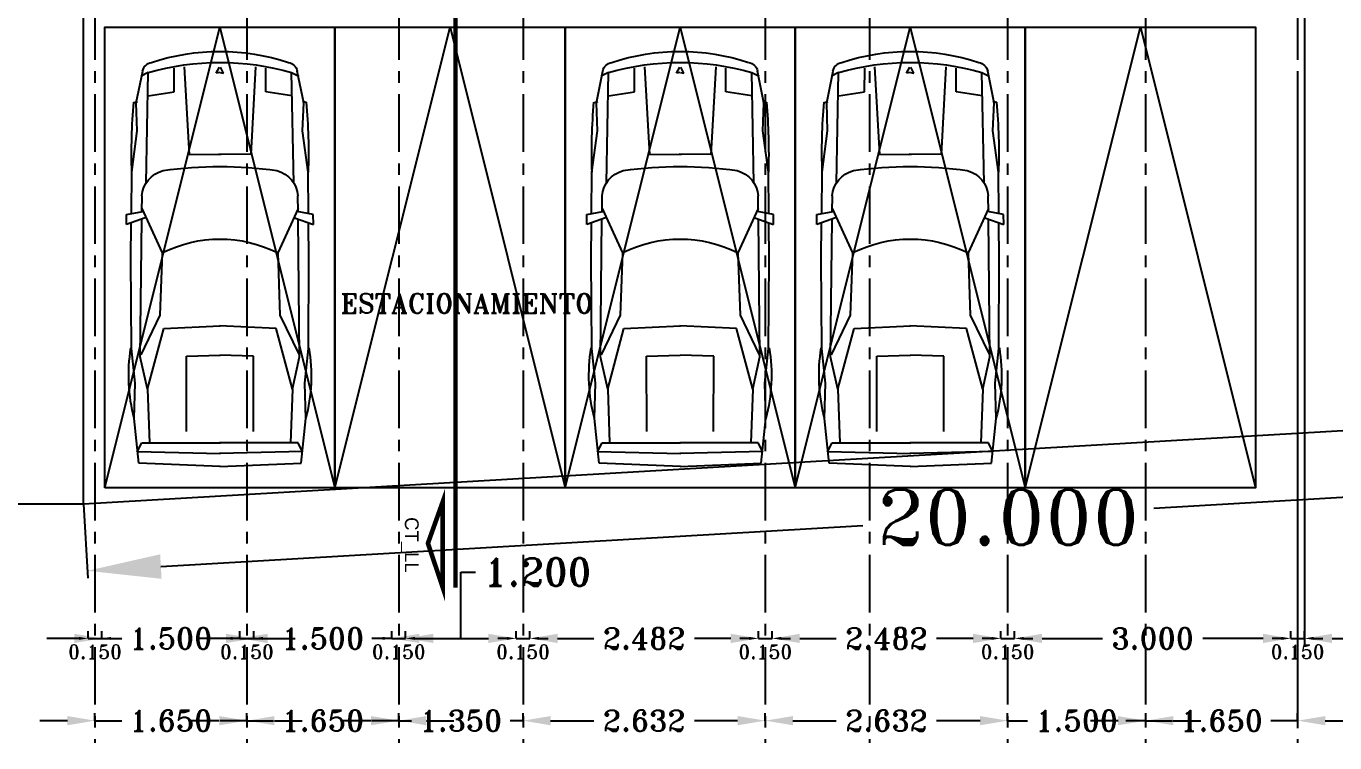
# Model space of a CAD drawing. Extents: x 915 to 2178, y -798 to 165.
# Drawn here: x 1294.25 to 1308.46, y -724.2 to -716.42 of the extents above; entities that cross this region are included whole.
import ezdxf

# ---------------------------------------------------------------- set-up
doc = ezdxf.new("R2010")
doc.units = 0
doc.header["$LTSCALE"] = 0.5
doc.header["$MEASUREMENT"] = 0
doc.linetypes.add('ACAD_ISO10W100', pattern=[18, 12, -3, 0, -3])
doc.linetypes.add('CENTER', pattern=[2, 1.25, -0.25, 0.25, -0.25])
doc.layers.get('0').update_dxf_attribs({"linetype": 'CONTINUOUS'})
doc.layers.get('DEFPOINTS').update_dxf_attribs({"linetype": 'CONTINUOUS'})
for name, color, linetype in [('COTA', 7, 'CONTINUOUS'), ('COTAS', 7, 'CONTINUOUS'), ('EJES', 125, 'CENTER'), ('linea_corte', 1, 'ACAD_ISO10W100'), ('MUEBLES', 125, 'CONTINUOUS'), ('MURO', 150, 'CONTINUOUS'), ('TERRENO', 8, 'CONTINUOUS')]:
    doc.layers.add(name, color=color, linetype=linetype)
doc.styles.add('ROMANT', font='romant')
doc.dimstyles.new('detalle', dxfattribs={"dimtxt": 0.2, "dimasz": 0.15, "dimexe": 0.08, "dimexo": 0, "dimgap": 0.08, "dimtad": 0, "dimtih": 1, "dimtoh": 1, "dimdec": 3, "dimzin": 1, "dimdsep": 46, "dimtxsty": 'ROMANT', "dimcen": 0.15, "dimclrd": 143, "dimclre": 9, "dimadec": 0, "dimazin": 0, "dimtfac": 1, "dimtdec": 3, "dimtmove": 0, "dimatfit": 3, "dimfxl": 1, "dimarcsym": 0})

# ---------------------------------------------------------------- blocks, each defined once
blk = doc.blocks.new('auto 14')
at = {"layer": 'MUEBLES'}
for points in [[(698.51, -715.443), (698.51, -710.443), (701.01, -710.443), (701.01, -715.443), (698.51, -715.443)], [(698.51, -715.443), (699.76, -710.443), (701.01, -715.443)]]:
    blk.add_lwpolyline(points, dxfattribs=at)
blk = doc.blocks.new('Chde05pl')
at = {"color": 0, "linetype": 'ByBlock'}
for p, q in [((1.498, 0.874), (1.469, 0.722)), ((1.592, 0.874), (1.498, 0.874)), ((1.531, 0.697), (1.592, 0.874)), ((0.445, 0.782), (0.144, 0.722)), ((0.441, 0.805), (0.431, 0.771)), ((0.707, 0.773), (0.445, 0.782)), ((1.1, 0.826), (0.707, 0.773)), ((1.49, 0.829), (1.1, 0.826)), ((2.841, 0.745), (1.543, 0.731)), ((1.921, 0.833), (1.577, 0.83)), ((2.762, 0.827), (1.921, 0.833)), ((3.091, 0.793), (2.762, 0.827)), ((3.146, 0.677), (2.841, 0.745)), ((3.425, 0.801), (3.091, 0.793)), ((3.844, 0.757), (3.425, 0.801)), ((3.738, 0.773), (3.653, 0.73)), ((3.734, 0.775), (3.754, -0.013)), ((3.876, -0.01), (3.844, 0.757)), ((0.158, 0.669), (0.192, 0.737)), ((1.203, 0.689), (0.158, 0.669)), ((0.379, 0.67), (0.34, 0.424)), ((1.471, 0.73), (1.323, 0.728)), ((1.441, 0.73), (1.861, 0.538)), ((2.45, 0.559), (2.823, 0.739)), ((3.146, 0.677), (2.575, 0.523)), ((3.146, 0.677), (3.653, 0.659)), ((3.653, 0.73), (3.653, -0.012)), ((1.861, 0.538), (2.45, 0.559)), ((2.575, 0.523), (2.55, -0.011)), ((0.34, 0.424), (0.117, 0.423)), ((0.103, 0.329), (0.931, 0.282)), ((0.931, 0.282), (0.929, -0.019)), ((2.837, 0.309), (2.826, -0.009)), ((3.548, 0.308), (2.837, 0.309)), ((0.165, 0.027), (0.107, -0.004)), ((0.157, -0.006), (0.165, 0.027)), ((0.931, -0.299), (0.929, 0.002)), ((0.165, -0.043), (0.107, -0.013)), ((0.157, -0.01), (0.165, -0.043)), ((2.575, -0.539), (2.55, -0.005)), ((2.837, -0.325), (2.826, -0.007)), ((3.653, -0.746), (3.653, -0.005)), ((3.734, -0.791), (3.754, -0.004)), ((3.876, -0.007), (3.844, -0.774)), ((0.103, -0.345), (0.931, -0.299)), ((3.548, -0.324), (2.837, -0.325)), ((0.34, -0.44), (0.117, -0.44)), ((0.379, -0.686), (0.34, -0.44)), ((1.441, -0.746), (1.861, -0.554)), ((1.861, -0.554), (2.45, -0.575)), ((2.45, -0.575), (2.823, -0.755)), ((3.146, -0.693), (2.575, -0.539)), ((0.445, -0.799), (0.144, -0.739)), ((0.158, -0.685), (0.192, -0.754)), ((1.203, -0.705), (0.158, -0.685)), ((1.498, -0.89), (1.469, -0.739)), ((1.531, -0.713), (1.592, -0.891)), ((3.146, -0.693), (2.841, -0.761)), ((3.146, -0.693), (3.653, -0.675)), ((0.441, -0.821), (0.431, -0.788)), ((0.707, -0.789), (0.445, -0.799)), ((1.1, -0.842), (0.707, -0.789)), ((1.49, -0.846), (1.1, -0.842)), ((1.471, -0.746), (1.323, -0.745)), ((2.841, -0.761), (1.543, -0.747)), ((1.921, -0.849), (1.577, -0.846)), ((2.762, -0.843), (1.921, -0.849)), ((3.091, -0.809), (2.762, -0.843)), ((3.425, -0.818), (3.091, -0.809)), ((3.844, -0.774), (3.425, -0.818)), ((3.738, -0.789), (3.653, -0.746)), ((1.592, -0.891), (1.498, -0.89))]:
    blk.add_line(p, q, dxfattribs=at)
for centre, radius, start, end in [((0.915, -4.738), 5.565, 88.1098, 94.9195), ((3.016, -0.762), 1.616, 75.358, 99.1946), ((1.994, -0.008), 2.036, 161.4744, 198.5256), ((2.518, -0.008), 2.455, 163.9881, 196.0119), ((0.164, 0.623), 0.102, 101.3075, 170.8918), ((1.339, 0.466), 0.263, 93.5097, 166.072), ((4.862, -0.008), 3.817, 171.9077, 188.0923), ((2.941, -0.008), 1.211, 153.3754, 206.6246), ((1.339, -0.482), 0.263, 193.928, 266.4903), ((0.164, -0.639), 0.102, 189.1082, 258.6925), ((0.915, 4.721), 5.565, 265.0805, 271.8902), ((3.016, 0.746), 1.616, 260.8054, 284.642)]:
    blk.add_arc(centre, radius, start, end, dxfattribs=at)
blk = doc.blocks.new('*D54')
at = {"layer": 'COTAS', "color": 9, "lineweight": -2, "transparency": 16777216}
for p, q in [((1294.87, -671.662), (1288.213, -671.662)), ((1294.87, -721.612), (1288.213, -721.612))]:
    blk.add_line(p, q, dxfattribs=at)
at = {"layer": 'COTAS', "color": 143, "lineweight": -2, "transparency": 16777216}
for p, q in [((1288.293, -672.462), (1288.293, -696.257)), ((1288.293, -720.812), (1288.293, -697.017))]:
    blk.add_line(p, q, dxfattribs=at)
at = {"layer": 'COTAS', "color": 143, "transparency": 16777216}
for points in [[(1288.16, -672.462), (1288.426, -672.462), (1288.293, -671.662)], [(1288.16, -720.812), (1288.426, -720.812), (1288.293, -721.612)]]:
    blk.add_solid(points, dxfattribs=at)
at = {"layer": 'DEFPOINTS', "color": 0, "transparency": 16777216}
for p in [(1294.87, -671.662), (1288.293, -721.612), (1294.87, -721.612)]:
    blk.add_point(p, dxfattribs=at)
at = {"layer": 'COTAS', "color": 0, "transparency": 16777216, "insert": (1288.293, -696.637), "char_height": 0.6, "attachment_point": 5, "style": 'ROMANT'}
blk.add_mtext('49.950', dxfattribs=at)
blk = doc.blocks.new('*D57')
at = {"layer": 'COTAS', "color": 9, "lineweight": -2, "transparency": 16777216}
for p, q in [((1314.836, -720.448), (1314.883, -721.251)), ((1294.87, -721.612), (1294.917, -722.415))]:
    blk.add_line(p, q, dxfattribs=at)
at = {"layer": 'COTAS', "color": 143, "lineweight": -2, "transparency": 16777216}
for p, q in [((1314.08, -721.218), (1306.497, -721.66)), ((1295.711, -722.289), (1303.337, -721.844))]:
    blk.add_line(p, q, dxfattribs=at)
at = {"layer": 'COTAS', "color": 143, "transparency": 16777216}
for points in [[(1314.072, -721.085), (1314.087, -721.351), (1314.878, -721.171)], [(1295.703, -722.156), (1295.718, -722.422), (1294.912, -722.335)]]:
    blk.add_solid(points, dxfattribs=at)
at = {"layer": 'DEFPOINTS', "color": 0, "transparency": 16777216}
for p in [(1314.836, -720.448), (1314.878, -721.171), (1294.87, -721.612)]:
    blk.add_point(p, dxfattribs=at)
at = {"layer": 'COTAS', "color": 0, "transparency": 16777216, "insert": (1304.917, -721.752), "char_height": 0.6, "attachment_point": 5, "style": 'ROMANT'}
blk.add_mtext('20.000', dxfattribs=at)
blk = doc.blocks.new('*D99')
at = {"layer": 'COTA', "color": 9, "lineweight": -2, "transparency": 16777216}
for p, q in [((1308.06, -716.993), (1308.06, -724.042)), ((1314.763, -716.993), (1314.763, -724.042))]:
    blk.add_line(p, q, dxfattribs=at)
at = {"layer": 'COTA', "color": 143, "lineweight": -2, "transparency": 16777216}
for p, q in [((1308.36, -723.962), (1310.866, -723.962)), ((1314.463, -723.962), (1311.957, -723.962))]:
    blk.add_line(p, q, dxfattribs=at)
at = {"layer": 'COTA', "color": 143, "transparency": 16777216}
for points in [[(1308.36, -723.912), (1308.36, -724.012), (1308.06, -723.962)], [(1314.463, -723.912), (1314.463, -724.012), (1314.763, -723.962)]]:
    blk.add_solid(points, dxfattribs=at)
at = {"layer": 'DEFPOINTS', "color": 0, "transparency": 16777216}
for p in [(1308.06, -716.993), (1314.763, -716.993), (1314.763, -723.962)]:
    blk.add_point(p, dxfattribs=at)
at = {"layer": 'COTA', "color": 0, "transparency": 16777216, "insert": (1311.411, -723.962), "char_height": 0.23, "attachment_point": 5, "style": 'ROMANT'}
blk.add_mtext('6.703', dxfattribs=at)
blk = doc.blocks.new('*D100')
at = {"layer": 'COTA', "color": 9, "lineweight": -2, "transparency": 16777216}
for p, q in [((1306.41, -723.962), (1306.41, -723.882)), ((1308.06, -723.962), (1308.06, -723.882))]:
    blk.add_line(p, q, dxfattribs=at)
at = {"layer": 'COTA', "color": 143, "lineweight": -2, "transparency": 16777216}
for p, q in [((1306.11, -723.962), (1305.81, -723.962)), ((1306.41, -723.962), (1306.7, -723.962)), ((1308.06, -723.962), (1307.769, -723.962)), ((1308.36, -723.962), (1308.66, -723.962))]:
    blk.add_line(p, q, dxfattribs=at)
at = {"layer": 'COTA', "color": 143, "transparency": 16777216}
for points in [[(1306.11, -723.912), (1306.11, -724.012), (1306.41, -723.962)], [(1308.36, -723.912), (1308.36, -724.012), (1308.06, -723.962)]]:
    blk.add_solid(points, dxfattribs=at)
at = {"layer": 'DEFPOINTS', "color": 0, "transparency": 16777216}
for p in [(1306.41, -723.962), (1306.41, -723.962), (1308.06, -723.962)]:
    blk.add_point(p, dxfattribs=at)
at = {"layer": 'COTA', "color": 0, "transparency": 16777216, "insert": (1307.235, -723.962), "char_height": 0.23, "attachment_point": 5, "style": 'ROMANT'}
blk.add_mtext('1.650', dxfattribs=at)
blk = doc.blocks.new('*D101')
at = {"layer": 'COTA', "color": 9, "lineweight": -2, "transparency": 16777216}
for p, q in [((1304.91, -723.962), (1304.91, -723.882)), ((1306.41, -723.962), (1306.41, -723.882))]:
    blk.add_line(p, q, dxfattribs=at)
at = {"layer": 'COTA', "color": 143, "lineweight": -2, "transparency": 16777216}
for p, q in [((1304.61, -723.962), (1304.31, -723.962)), ((1304.91, -723.962), (1305.125, -723.962)), ((1306.41, -723.962), (1306.194, -723.962)), ((1306.71, -723.962), (1307.01, -723.962))]:
    blk.add_line(p, q, dxfattribs=at)
at = {"layer": 'COTA', "color": 143, "transparency": 16777216}
for points in [[(1304.61, -723.912), (1304.61, -724.012), (1304.91, -723.962)], [(1306.71, -723.912), (1306.71, -724.012), (1306.41, -723.962)]]:
    blk.add_solid(points, dxfattribs=at)
at = {"layer": 'DEFPOINTS', "color": 0, "transparency": 16777216}
for p in [(1304.91, -723.962), (1304.91, -723.962), (1306.41, -723.962)]:
    blk.add_point(p, dxfattribs=at)
at = {"layer": 'COTA', "color": 0, "transparency": 16777216, "insert": (1305.66, -723.962), "char_height": 0.23, "attachment_point": 5, "style": 'ROMANT'}
blk.add_mtext('1.500', dxfattribs=at)
blk = doc.blocks.new('*D102')
at = {"layer": 'COTA', "color": 9, "lineweight": -2, "transparency": 16777216}
for p, q in [((1294.995, -723.962), (1294.995, -723.882)), ((1296.645, -723.962), (1296.645, -723.882))]:
    blk.add_line(p, q, dxfattribs=at)
at = {"layer": 'COTA', "color": 143, "lineweight": -2, "transparency": 16777216}
for p, q in [((1294.695, -723.962), (1294.395, -723.962)), ((1294.995, -723.962), (1295.285, -723.962)), ((1296.645, -723.962), (1296.354, -723.962)), ((1296.945, -723.962), (1297.245, -723.962))]:
    blk.add_line(p, q, dxfattribs=at)
at = {"layer": 'COTA', "color": 143, "transparency": 16777216}
for points in [[(1294.695, -723.912), (1294.695, -724.012), (1294.995, -723.962)], [(1296.945, -723.912), (1296.945, -724.012), (1296.645, -723.962)]]:
    blk.add_solid(points, dxfattribs=at)
at = {"layer": 'DEFPOINTS', "color": 0, "transparency": 16777216}
for p in [(1294.995, -723.962), (1294.995, -723.962), (1296.645, -723.962)]:
    blk.add_point(p, dxfattribs=at)
at = {"layer": 'COTA', "color": 0, "transparency": 16777216, "insert": (1295.82, -723.962), "char_height": 0.23, "attachment_point": 5, "style": 'ROMANT'}
blk.add_mtext('1.650', dxfattribs=at)
blk = doc.blocks.new('*D103')
at = {"layer": 'COTA', "color": 9, "lineweight": -2, "transparency": 16777216}
for p, q in [((1296.645, -723.962), (1296.645, -723.882)), ((1298.295, -723.962), (1298.295, -723.882))]:
    blk.add_line(p, q, dxfattribs=at)
at = {"layer": 'COTA', "color": 143, "lineweight": -2, "transparency": 16777216}
for p, q in [((1296.345, -723.962), (1296.045, -723.962)), ((1296.645, -723.962), (1296.935, -723.962)), ((1298.295, -723.962), (1298.004, -723.962)), ((1298.595, -723.962), (1298.895, -723.962))]:
    blk.add_line(p, q, dxfattribs=at)
at = {"layer": 'COTA', "color": 143, "transparency": 16777216}
for points in [[(1296.345, -723.912), (1296.345, -724.012), (1296.645, -723.962)], [(1298.595, -723.912), (1298.595, -724.012), (1298.295, -723.962)]]:
    blk.add_solid(points, dxfattribs=at)
at = {"layer": 'DEFPOINTS', "color": 0, "transparency": 16777216}
for p in [(1296.645, -723.962), (1298.295, -723.962), (1298.295, -723.962)]:
    blk.add_point(p, dxfattribs=at)
at = {"layer": 'COTA', "color": 0, "transparency": 16777216, "insert": (1297.47, -723.962), "char_height": 0.23, "attachment_point": 5, "style": 'ROMANT'}
blk.add_mtext('1.650', dxfattribs=at)
blk = doc.blocks.new('*D104')
at = {"layer": 'COTA', "color": 9, "lineweight": -2, "transparency": 16777216}
for p, q in [((1298.295, -723.962), (1298.295, -723.882)), ((1299.645, -723.962), (1299.645, -723.882))]:
    blk.add_line(p, q, dxfattribs=at)
at = {"layer": 'COTA', "color": 143, "lineweight": -2, "transparency": 16777216}
for p, q in [((1297.995, -723.962), (1297.695, -723.962)), ((1298.295, -723.962), (1298.435, -723.962)), ((1299.645, -723.962), (1299.504, -723.962)), ((1299.945, -723.962), (1300.245, -723.962))]:
    blk.add_line(p, q, dxfattribs=at)
at = {"layer": 'COTA', "color": 143, "transparency": 16777216}
for points in [[(1297.995, -723.912), (1297.995, -724.012), (1298.295, -723.962)], [(1299.945, -723.912), (1299.945, -724.012), (1299.645, -723.962)]]:
    blk.add_solid(points, dxfattribs=at)
at = {"layer": 'DEFPOINTS', "color": 0, "transparency": 16777216}
for p in [(1298.295, -723.962), (1299.645, -723.962), (1299.645, -723.962)]:
    blk.add_point(p, dxfattribs=at)
at = {"layer": 'COTA', "color": 0, "transparency": 16777216, "insert": (1298.97, -723.962), "char_height": 0.23, "attachment_point": 5, "style": 'ROMANT'}
blk.add_mtext('1.350', dxfattribs=at)
blk = doc.blocks.new('*D105')
at = {"layer": 'COTA', "color": 9, "lineweight": -2, "transparency": 16777216}
for p, q in [((1299.645, -723.962), (1299.645, -723.882)), ((1302.277, -723.962), (1302.277, -723.882))]:
    blk.add_line(p, q, dxfattribs=at)
at = {"layer": 'COTA', "color": 143, "lineweight": -2, "transparency": 16777216}
for p, q in [((1299.945, -723.962), (1300.416, -723.962)), ((1301.977, -723.962), (1301.507, -723.962))]:
    blk.add_line(p, q, dxfattribs=at)
at = {"layer": 'COTA', "color": 143, "transparency": 16777216}
for points in [[(1299.945, -723.912), (1299.945, -724.012), (1299.645, -723.962)], [(1301.977, -723.912), (1301.977, -724.012), (1302.277, -723.962)]]:
    blk.add_solid(points, dxfattribs=at)
at = {"layer": 'DEFPOINTS', "color": 0, "transparency": 16777216}
for p in [(1299.645, -723.962), (1302.277, -723.962), (1302.277, -723.962)]:
    blk.add_point(p, dxfattribs=at)
at = {"layer": 'COTA', "color": 0, "transparency": 16777216, "insert": (1300.961, -723.962), "char_height": 0.23, "attachment_point": 5, "style": 'ROMANT'}
blk.add_mtext('2.632', dxfattribs=at)
blk = doc.blocks.new('*D106')
at = {"layer": 'COTA', "color": 9, "lineweight": -2, "transparency": 16777216}
for p, q in [((1302.277, -723.962), (1302.277, -723.882)), ((1304.91, -723.962), (1304.91, -723.882))]:
    blk.add_line(p, q, dxfattribs=at)
at = {"layer": 'COTA', "color": 143, "lineweight": -2, "transparency": 16777216}
for p, q in [((1302.577, -723.962), (1303.048, -723.962)), ((1304.61, -723.962), (1304.139, -723.962))]:
    blk.add_line(p, q, dxfattribs=at)
at = {"layer": 'COTA', "color": 143, "transparency": 16777216}
for points in [[(1302.577, -723.912), (1302.577, -724.012), (1302.277, -723.962)], [(1304.61, -723.912), (1304.61, -724.012), (1304.91, -723.962)]]:
    blk.add_solid(points, dxfattribs=at)
at = {"layer": 'DEFPOINTS', "color": 0, "transparency": 16777216}
for p in [(1302.277, -723.962), (1304.91, -723.962), (1304.91, -723.962)]:
    blk.add_point(p, dxfattribs=at)
at = {"layer": 'COTA', "color": 0, "transparency": 16777216, "insert": (1303.593, -723.962), "char_height": 0.23, "attachment_point": 5, "style": 'ROMANT'}
blk.add_mtext('2.632', dxfattribs=at)
blk = doc.blocks.new('*D146')
at = {"layer": 'COTA', "color": 9, "lineweight": -2, "transparency": 16777216}
for p, q in [((1293.013, -716.412), (1292.933, -716.412)), ((1294.87, -721.612), (1292.933, -721.612))]:
    blk.add_line(p, q, dxfattribs=at)
at = {"layer": 'COTA', "color": 143, "lineweight": -2, "transparency": 16777216}
for p, q in [((1293.013, -716.712), (1293.013, -718.782)), ((1293.013, -721.312), (1293.013, -719.242))]:
    blk.add_line(p, q, dxfattribs=at)
at = {"layer": 'COTA', "color": 143, "transparency": 16777216}
for points in [[(1292.963, -716.712), (1293.063, -716.712), (1293.013, -716.412)], [(1292.963, -721.312), (1293.063, -721.312), (1293.013, -721.612)]]:
    blk.add_solid(points, dxfattribs=at)
at = {"layer": 'DEFPOINTS', "color": 0, "transparency": 16777216}
for p in [(1293.013, -716.412), (1293.013, -721.612), (1294.87, -721.612)]:
    blk.add_point(p, dxfattribs=at)
at = {"layer": 'COTA', "color": 0, "transparency": 16777216, "insert": (1293.013, -719.012), "char_height": 0.3, "attachment_point": 5, "style": 'ROMANT'}
blk.add_mtext('5.200', dxfattribs=at)
blk = doc.blocks.new('*D147')
at = {"layer": 'COTA', "color": 143, "lineweight": -2, "transparency": 16777216}
for p, q in [((1294.77, -723.069), (1294.47, -723.069)), ((1295.07, -723.069), (1295.285, -723.069)), ((1296.57, -723.069), (1296.354, -723.069)), ((1296.87, -723.069), (1297.17, -723.069))]:
    blk.add_line(p, q, dxfattribs=at)
at = {"layer": 'COTA', "color": 9, "lineweight": -2, "transparency": 16777216}
for p, q in [((1295.07, -723.069), (1295.07, -722.989)), ((1296.57, -723.069), (1296.57, -722.989))]:
    blk.add_line(p, q, dxfattribs=at)
at = {"layer": 'COTA', "color": 143, "transparency": 16777216}
for points in [[(1294.77, -723.019), (1294.77, -723.119), (1295.07, -723.069)], [(1296.87, -723.019), (1296.87, -723.119), (1296.57, -723.069)]]:
    blk.add_solid(points, dxfattribs=at)
at = {"layer": 'DEFPOINTS', "color": 0, "transparency": 16777216}
for p in [(1295.07, -723.069), (1296.57, -723.069), (1296.57, -723.069)]:
    blk.add_point(p, dxfattribs=at)
at = {"layer": 'COTA', "color": 0, "transparency": 16777216, "insert": (1295.82, -723.069), "char_height": 0.23, "attachment_point": 5, "style": 'ROMANT'}
blk.add_mtext('1.500', dxfattribs=at)
blk = doc.blocks.new('*D148')
at = {"layer": 'COTA', "color": 143, "lineweight": -2, "transparency": 16777216}
for p, q in [((1296.42, -723.069), (1296.12, -723.069)), ((1296.72, -723.069), (1296.935, -723.069)), ((1298.22, -723.069), (1298.004, -723.069)), ((1298.52, -723.069), (1298.82, -723.069))]:
    blk.add_line(p, q, dxfattribs=at)
at = {"layer": 'COTA', "color": 9, "lineweight": -2, "transparency": 16777216}
for p, q in [((1296.72, -723.069), (1296.72, -722.989)), ((1298.22, -723.069), (1298.22, -722.989))]:
    blk.add_line(p, q, dxfattribs=at)
at = {"layer": 'COTA', "color": 143, "transparency": 16777216}
for points in [[(1296.42, -723.019), (1296.42, -723.119), (1296.72, -723.069)], [(1298.52, -723.019), (1298.52, -723.119), (1298.22, -723.069)]]:
    blk.add_solid(points, dxfattribs=at)
at = {"layer": 'DEFPOINTS', "color": 0, "transparency": 16777216}
for p in [(1296.72, -723.069), (1298.22, -723.069), (1298.22, -723.069)]:
    blk.add_point(p, dxfattribs=at)
at = {"layer": 'COTA', "color": 0, "transparency": 16777216, "insert": (1297.47, -723.069), "char_height": 0.23, "attachment_point": 5, "style": 'ROMANT'}
blk.add_mtext('1.500', dxfattribs=at)
blk = doc.blocks.new('*D149')
at = {"layer": 'COTA', "color": 143, "lineweight": -2, "transparency": 16777216}
for p, q in [((1298.97, -723.069), (1298.97, -722.349)), ((1298.97, -722.349), (1299.13, -722.349)), ((1298.67, -723.069), (1299.27, -723.069))]:
    blk.add_line(p, q, dxfattribs=at)
at = {"layer": 'COTA', "color": 9, "lineweight": -2, "transparency": 16777216}
for p, q in [((1298.37, -723.069), (1298.37, -722.989)), ((1299.57, -723.069), (1299.57, -722.989))]:
    blk.add_line(p, q, dxfattribs=at)
at = {"layer": 'COTA', "color": 143, "transparency": 16777216}
for points in [[(1298.67, -723.019), (1298.67, -723.119), (1298.37, -723.069)], [(1299.27, -723.019), (1299.27, -723.119), (1299.57, -723.069)]]:
    blk.add_solid(points, dxfattribs=at)
at = {"layer": 'DEFPOINTS', "color": 0, "transparency": 16777216}
for p in [(1298.37, -723.069), (1299.57, -723.069), (1299.57, -723.069)]:
    blk.add_point(p, dxfattribs=at)
at = {"layer": 'COTA', "color": 0, "transparency": 16777216, "insert": (1299.803, -722.349), "char_height": 0.3, "attachment_point": 5, "style": 'ROMANT'}
blk.add_mtext('1.200', dxfattribs=at)
blk = doc.blocks.new('*D150')
at = {"layer": 'COTA', "color": 9, "lineweight": -2, "transparency": 16777216}
for p, q in [((1299.72, -723.069), (1299.72, -722.989)), ((1302.202, -723.069), (1302.202, -722.989))]:
    blk.add_line(p, q, dxfattribs=at)
at = {"layer": 'COTA', "color": 143, "lineweight": -2, "transparency": 16777216}
for p, q in [((1300.02, -723.069), (1300.416, -723.069)), ((1301.902, -723.069), (1301.507, -723.069))]:
    blk.add_line(p, q, dxfattribs=at)
at = {"layer": 'COTA', "color": 143, "transparency": 16777216}
for points in [[(1300.02, -723.019), (1300.02, -723.119), (1299.72, -723.069)], [(1301.902, -723.019), (1301.902, -723.119), (1302.202, -723.069)]]:
    blk.add_solid(points, dxfattribs=at)
at = {"layer": 'DEFPOINTS', "color": 0, "transparency": 16777216}
for p in [(1299.72, -723.069), (1302.202, -723.069), (1302.202, -723.069)]:
    blk.add_point(p, dxfattribs=at)
at = {"layer": 'COTA', "color": 0, "transparency": 16777216, "insert": (1300.961, -723.069), "char_height": 0.23, "attachment_point": 5, "style": 'ROMANT'}
blk.add_mtext('2.482', dxfattribs=at)
blk = doc.blocks.new('*D151')
at = {"layer": 'COTA', "color": 9, "lineweight": -2, "transparency": 16777216}
for p, q in [((1302.352, -723.069), (1302.352, -722.989)), ((1304.835, -723.069), (1304.835, -722.989))]:
    blk.add_line(p, q, dxfattribs=at)
at = {"layer": 'COTA', "color": 143, "lineweight": -2, "transparency": 16777216}
for p, q in [((1302.652, -723.069), (1303.048, -723.069)), ((1304.535, -723.069), (1304.139, -723.069))]:
    blk.add_line(p, q, dxfattribs=at)
at = {"layer": 'COTA', "color": 143, "transparency": 16777216}
for points in [[(1302.652, -723.019), (1302.652, -723.119), (1302.352, -723.069)], [(1304.535, -723.019), (1304.535, -723.119), (1304.835, -723.069)]]:
    blk.add_solid(points, dxfattribs=at)
at = {"layer": 'DEFPOINTS', "color": 0, "transparency": 16777216}
for p in [(1302.352, -723.069), (1304.835, -723.069), (1304.835, -723.069)]:
    blk.add_point(p, dxfattribs=at)
at = {"layer": 'COTA', "color": 0, "transparency": 16777216, "insert": (1303.593, -723.069), "char_height": 0.23, "attachment_point": 5, "style": 'ROMANT'}
blk.add_mtext('2.482', dxfattribs=at)
blk = doc.blocks.new('*D152')
at = {"layer": 'COTA', "color": 9, "lineweight": -2, "transparency": 16777216}
for p, q in [((1304.985, -723.069), (1304.985, -722.989)), ((1307.985, -723.069), (1307.985, -722.989))]:
    blk.add_line(p, q, dxfattribs=at)
at = {"layer": 'COTA', "color": 143, "lineweight": -2, "transparency": 16777216}
for p, q in [((1305.285, -723.069), (1305.939, -723.069)), ((1307.685, -723.069), (1307.03, -723.069))]:
    blk.add_line(p, q, dxfattribs=at)
at = {"layer": 'COTA', "color": 143, "transparency": 16777216}
for points in [[(1305.285, -723.019), (1305.285, -723.119), (1304.985, -723.069)], [(1307.685, -723.019), (1307.685, -723.119), (1307.985, -723.069)]]:
    blk.add_solid(points, dxfattribs=at)
at = {"layer": 'DEFPOINTS', "color": 0, "transparency": 16777216}
for p in [(1304.985, -723.069), (1307.985, -723.069), (1307.985, -723.069)]:
    blk.add_point(p, dxfattribs=at)
at = {"layer": 'COTA', "color": 0, "transparency": 16777216, "insert": (1306.485, -723.069), "char_height": 0.23, "attachment_point": 5, "style": 'ROMANT'}
blk.add_mtext('3.000', dxfattribs=at)
blk = doc.blocks.new('*D153')
at = {"layer": 'COTA', "color": 143, "lineweight": -2, "transparency": 16777216}
for p, q in [((1294.82, -723.069), (1294.72, -723.069)), ((1294.92, -723.069), (1295.07, -723.069)), ((1295.17, -723.069), (1295.27, -723.069))]:
    blk.add_line(p, q, dxfattribs=at)
at = {"layer": 'COTA', "color": 9, "lineweight": -2, "transparency": 16777216}
for p, q in [((1294.92, -723.069), (1294.92, -722.989)), ((1295.07, -723.069), (1295.07, -722.989))]:
    blk.add_line(p, q, dxfattribs=at)
at = {"layer": 'COTA', "color": 143, "transparency": 16777216}
for points in [[(1294.82, -723.052), (1294.82, -723.085), (1294.92, -723.069)], [(1295.17, -723.052), (1295.17, -723.085), (1295.07, -723.069)]]:
    blk.add_solid(points, dxfattribs=at)
at = {"layer": 'DEFPOINTS', "color": 0, "transparency": 16777216}
for p in [(1294.92, -723.069), (1295.07, -723.069), (1295.07, -723.069)]:
    blk.add_point(p, dxfattribs=at)
at = {"layer": 'COTA', "color": 0, "transparency": 16777216, "insert": (1294.995, -723.214), "char_height": 0.15, "attachment_point": 5, "style": 'ROMANT'}
blk.add_mtext('0.150', dxfattribs=at)
blk = doc.blocks.new('*D154')
at = {"layer": 'COTA', "color": 143, "lineweight": -2, "transparency": 16777216}
for p, q in [((1296.47, -723.069), (1296.37, -723.069)), ((1296.57, -723.069), (1296.72, -723.069)), ((1296.82, -723.069), (1296.92, -723.069))]:
    blk.add_line(p, q, dxfattribs=at)
at = {"layer": 'COTA', "color": 9, "lineweight": -2, "transparency": 16777216}
for p, q in [((1296.57, -723.069), (1296.57, -722.989)), ((1296.72, -723.069), (1296.72, -722.989))]:
    blk.add_line(p, q, dxfattribs=at)
at = {"layer": 'COTA', "color": 143, "transparency": 16777216}
for points in [[(1296.47, -723.052), (1296.47, -723.085), (1296.57, -723.069)], [(1296.82, -723.052), (1296.82, -723.085), (1296.72, -723.069)]]:
    blk.add_solid(points, dxfattribs=at)
at = {"layer": 'DEFPOINTS', "color": 0, "transparency": 16777216}
for p in [(1296.57, -723.069), (1296.72, -723.069), (1296.72, -723.069)]:
    blk.add_point(p, dxfattribs=at)
at = {"layer": 'COTA', "color": 0, "transparency": 16777216, "insert": (1296.645, -723.214), "char_height": 0.15, "attachment_point": 5, "style": 'ROMANT'}
blk.add_mtext('0.150', dxfattribs=at)
blk = doc.blocks.new('*D155')
at = {"layer": 'COTA', "color": 143, "lineweight": -2, "transparency": 16777216}
for p, q in [((1298.12, -723.069), (1298.02, -723.069)), ((1298.22, -723.069), (1298.37, -723.069)), ((1298.47, -723.069), (1298.57, -723.069))]:
    blk.add_line(p, q, dxfattribs=at)
at = {"layer": 'COTA', "color": 9, "lineweight": -2, "transparency": 16777216}
for p, q in [((1298.22, -723.069), (1298.22, -722.989)), ((1298.37, -723.069), (1298.37, -722.989))]:
    blk.add_line(p, q, dxfattribs=at)
at = {"layer": 'COTA', "color": 143, "transparency": 16777216}
for points in [[(1298.12, -723.052), (1298.12, -723.085), (1298.22, -723.069)], [(1298.47, -723.052), (1298.47, -723.085), (1298.37, -723.069)]]:
    blk.add_solid(points, dxfattribs=at)
at = {"layer": 'DEFPOINTS', "color": 0, "transparency": 16777216}
for p in [(1298.22, -723.069), (1298.37, -723.069), (1298.37, -723.069)]:
    blk.add_point(p, dxfattribs=at)
at = {"layer": 'COTA', "color": 0, "transparency": 16777216, "insert": (1298.295, -723.214), "char_height": 0.15, "attachment_point": 5, "style": 'ROMANT'}
blk.add_mtext('0.150', dxfattribs=at)
blk = doc.blocks.new('*D156')
at = {"layer": 'COTA', "color": 143, "lineweight": -2, "transparency": 16777216}
for p, q in [((1299.47, -723.069), (1299.37, -723.069)), ((1299.57, -723.069), (1299.72, -723.069)), ((1299.82, -723.069), (1299.92, -723.069))]:
    blk.add_line(p, q, dxfattribs=at)
at = {"layer": 'COTA', "color": 9, "lineweight": -2, "transparency": 16777216}
for p, q in [((1299.57, -723.069), (1299.57, -722.989)), ((1299.72, -723.069), (1299.72, -722.989))]:
    blk.add_line(p, q, dxfattribs=at)
at = {"layer": 'COTA', "color": 143, "transparency": 16777216}
for points in [[(1299.47, -723.052), (1299.47, -723.085), (1299.57, -723.069)], [(1299.82, -723.052), (1299.82, -723.085), (1299.72, -723.069)]]:
    blk.add_solid(points, dxfattribs=at)
at = {"layer": 'DEFPOINTS', "color": 0, "transparency": 16777216}
for p in [(1299.57, -723.069), (1299.72, -723.069), (1299.72, -723.069)]:
    blk.add_point(p, dxfattribs=at)
at = {"layer": 'COTA', "color": 0, "transparency": 16777216, "insert": (1299.645, -723.214), "char_height": 0.15, "attachment_point": 5, "style": 'ROMANT'}
blk.add_mtext('0.150', dxfattribs=at)
blk = doc.blocks.new('*D157')
at = {"layer": 'COTA', "color": 143, "lineweight": -2, "transparency": 16777216}
for p, q in [((1302.102, -723.069), (1302.002, -723.069)), ((1302.202, -723.069), (1302.352, -723.069)), ((1302.452, -723.069), (1302.552, -723.069))]:
    blk.add_line(p, q, dxfattribs=at)
at = {"layer": 'COTA', "color": 9, "lineweight": -2, "transparency": 16777216}
for p, q in [((1302.202, -723.069), (1302.202, -722.989)), ((1302.352, -723.069), (1302.352, -722.989))]:
    blk.add_line(p, q, dxfattribs=at)
at = {"layer": 'COTA', "color": 143, "transparency": 16777216}
for points in [[(1302.102, -723.052), (1302.102, -723.085), (1302.202, -723.069)], [(1302.452, -723.052), (1302.452, -723.085), (1302.352, -723.069)]]:
    blk.add_solid(points, dxfattribs=at)
at = {"layer": 'DEFPOINTS', "color": 0, "transparency": 16777216}
for p in [(1302.202, -723.069), (1302.352, -723.069), (1302.352, -723.069)]:
    blk.add_point(p, dxfattribs=at)
at = {"layer": 'COTA', "color": 0, "transparency": 16777216, "insert": (1302.277, -723.214), "char_height": 0.15, "attachment_point": 5, "style": 'ROMANT'}
blk.add_mtext('0.150', dxfattribs=at)
blk = doc.blocks.new('*D158')
at = {"layer": 'COTA', "color": 143, "lineweight": -2, "transparency": 16777216}
for p, q in [((1304.735, -723.069), (1304.635, -723.069)), ((1304.835, -723.069), (1304.985, -723.069)), ((1305.085, -723.069), (1305.185, -723.069))]:
    blk.add_line(p, q, dxfattribs=at)
at = {"layer": 'COTA', "color": 9, "lineweight": -2, "transparency": 16777216}
for p, q in [((1304.835, -723.069), (1304.835, -722.989)), ((1304.985, -723.069), (1304.985, -722.989))]:
    blk.add_line(p, q, dxfattribs=at)
at = {"layer": 'COTA', "color": 143, "transparency": 16777216}
for points in [[(1304.735, -723.052), (1304.735, -723.085), (1304.835, -723.069)], [(1305.085, -723.052), (1305.085, -723.085), (1304.985, -723.069)]]:
    blk.add_solid(points, dxfattribs=at)
at = {"layer": 'DEFPOINTS', "color": 0, "transparency": 16777216}
for p in [(1304.835, -723.069), (1304.985, -723.069), (1304.985, -723.069)]:
    blk.add_point(p, dxfattribs=at)
at = {"layer": 'COTA', "color": 0, "transparency": 16777216, "insert": (1304.91, -723.214), "char_height": 0.15, "attachment_point": 5, "style": 'ROMANT'}
blk.add_mtext('0.150', dxfattribs=at)
blk = doc.blocks.new('*D159')
at = {"layer": 'COTA', "color": 143, "lineweight": -2, "transparency": 16777216}
for p, q in [((1307.885, -723.069), (1307.785, -723.069)), ((1307.985, -723.069), (1308.135, -723.069)), ((1308.235, -723.069), (1308.335, -723.069))]:
    blk.add_line(p, q, dxfattribs=at)
at = {"layer": 'COTA', "color": 9, "lineweight": -2, "transparency": 16777216}
for p, q in [((1307.985, -723.069), (1307.985, -722.989)), ((1308.135, -723.069), (1308.135, -722.989))]:
    blk.add_line(p, q, dxfattribs=at)
at = {"layer": 'COTA', "color": 143, "transparency": 16777216}
for points in [[(1307.885, -723.052), (1307.885, -723.085), (1307.985, -723.069)], [(1308.235, -723.052), (1308.235, -723.085), (1308.135, -723.069)]]:
    blk.add_solid(points, dxfattribs=at)
at = {"layer": 'DEFPOINTS', "color": 0, "transparency": 16777216}
for p in [(1307.985, -723.069), (1308.135, -723.069), (1308.135, -723.069)]:
    blk.add_point(p, dxfattribs=at)
at = {"layer": 'COTA', "color": 0, "transparency": 16777216, "insert": (1308.06, -723.214), "char_height": 0.15, "attachment_point": 5, "style": 'ROMANT'}
blk.add_mtext('0.150', dxfattribs=at)
blk = doc.blocks.new('*D160')
at = {"layer": 'COTA', "color": 9, "lineweight": -2, "transparency": 16777216}
for p, q in [((1308.135, -716.337), (1308.135, -723.149)), ((1314.762, -716.337), (1314.762, -723.149))]:
    blk.add_line(p, q, dxfattribs=at)
at = {"layer": 'COTA', "color": 143, "lineweight": -2, "transparency": 16777216}
for p, q in [((1308.435, -723.069), (1310.903, -723.069)), ((1314.462, -723.069), (1311.994, -723.069))]:
    blk.add_line(p, q, dxfattribs=at)
at = {"layer": 'COTA', "color": 143, "transparency": 16777216}
for points in [[(1308.435, -723.019), (1308.435, -723.119), (1308.135, -723.069)], [(1314.462, -723.019), (1314.462, -723.119), (1314.762, -723.069)]]:
    blk.add_solid(points, dxfattribs=at)
at = {"layer": 'DEFPOINTS', "color": 0, "transparency": 16777216}
for p in [(1308.135, -716.337), (1314.762, -716.337), (1314.762, -723.069)]:
    blk.add_point(p, dxfattribs=at)
at = {"layer": 'COTA', "color": 0, "transparency": 16777216, "insert": (1311.448, -723.069), "char_height": 0.23, "attachment_point": 5, "style": 'ROMANT'}
blk.add_mtext('6.628', dxfattribs=at)

msp = doc.modelspace()

# ---------------------------------------------------------------- linework, layer by layer
at = {"layer": 'EJES'}
for p, q in [((1294.9949, -669.1624), (1294.9949, -724.2023)), ((1296.6449, -669.1624), (1296.6449, -724.2023)), ((1298.2949, -669.1624), (1298.2949, -724.2023)), ((1299.6449, -669.1624), (1299.6449, -724.2023)), ((1302.2772, -669.1624), (1302.2772, -724.2023)), ((1303.4095, -669.1624), (1303.4095, -724.2023)), ((1304.9095, -669.1624), (1304.9095, -724.2023)), ((1306.4095, -669.1624), (1306.4095, -724.2023)), ((1308.0595, -669.1624), (1308.0595, -724.2023))]:
    msp.add_line(p, q, dxfattribs=at)
at = {"layer": 'linea_corte', "ltscale": 0.05, "const_width": 0.05}
msp.add_lwpolyline([(1298.9118, -670.8789), (1298.9118, -722.517)], dxfattribs=at)
at = {"layer": 'linea_corte', "const_width": 0.05}
msp.add_lwpolyline([(1298.7733, -721.5854), (1298.7733, -722.517), (1298.612, -722.0367), (1298.7733, -721.5854)], dxfattribs=at)
at = {"layer": 'TERRENO'}
msp.add_lwpolyline([(1294.8699, -721.6124), (1294.8699, -671.6624), (1315.4108, -674.2236), (1314.8361, -720.45), (1294.8699, -721.6124)], dxfattribs=at)

# ---------------------------------------------------------------- block references
at = {"layer": 'MUEBLES', "xscale": -1.150000000000091, "yscale": 1.150000000000091, "zscale": 1.15, "rotation": 90}
for p in [(1296.3433, -716.7443), (1301.3433, -716.7443), (1303.8433, -716.7443)]:
    msp.add_blockref('Chde05pl', p, dxfattribs=at)
at = {"layer": 'MURO'}
for p in [(596.5923, -5.9903), (599.0923, -5.9903), (601.5923, -5.9903), (604.0923, -5.9903), (606.5923, -5.9903)]:
    msp.add_blockref('auto 14', p, dxfattribs=at)

# ---------------------------------------------------------------- texts
at = {"style": 'ROMANT'}
msp.add_text('ESTACIONAMIENTO', height=0.21, dxfattribs=at).set_placement((1297.6635, -719.537))
at = {"layer": 'linea_corte', "linetype": 'ByBlock'}
msp.add_text('CT_LL', height=0.15, rotation=270, dxfattribs=at).set_placement((1298.3613, -721.7527))

# ---------------------------------------------------------------- dimensions: what is measured, and where the dimension line sits
at = {"layer": 'COTA'}
dim = msp.add_linear_dim(base=(1293.0131, -721.6124), p1=(1293.0131, -716.4124), p2=(1294.8699, -721.6124), angle=90, dimstyle='detalle', override={"dimtxt": 0.3, "dimasz": 0.3, "dimtmove": 1}, dxfattribs=at)
dim.commit()
dim.dimension.update_dxf_attribs({"geometry": '*D146', "text_midpoint": (1293.0131, -719.0124)})
for base, p1, p2, override, picture, middle in [((1314.7622, -723.0688), (1308.1345, -716.3374), (1314.7622, -716.3374), {"dimtxt": 0.23, "dimasz": 0.3, "dimtmove": 1}, '*D160', (1311.4484, -723.0688)), ((1299.5699, -723.0688), (1298.3699, -723.0688), (1299.5699, -723.0688), {"dimtxt": 0.3, "dimasz": 0.3, "dimtmove": 1}, '*D149', (1299.2099, -722.3488)), ((1296.5699, -723.0688), (1295.0699, -723.0688), (1296.5699, -723.0688), {"dimtxt": 0.23, "dimasz": 0.3, "dimtmove": 1}, '*D147', (1295.8199, -723.0688)), ((1298.2199, -723.0688), (1296.7199, -723.0688), (1298.2199, -723.0688), {"dimtxt": 0.23, "dimasz": 0.3, "dimtmove": 1}, '*D148', (1297.4699, -723.0688)), ((1302.2022, -723.0688), (1299.7199, -723.0688), (1302.2022, -723.0688), {"dimtxt": 0.23, "dimasz": 0.3, "dimtmove": 1}, '*D150', (1300.961, -723.0688)), ((1304.8345, -723.0688), (1302.3522, -723.0688), (1304.8345, -723.0688), {"dimtxt": 0.23, "dimasz": 0.3, "dimtmove": 1}, '*D151', (1303.5934, -723.0688)), ((1307.9845, -723.0688), (1304.9845, -723.0688), (1307.9845, -723.0688), {"dimtxt": 0.23, "dimasz": 0.3, "dimtmove": 1}, '*D152', (1306.4845, -723.0688)), ((1294.9949, -723.962), (1296.6449, -723.962), (1294.9949, -723.962), {"dimtxt": 0.23, "dimasz": 0.3, "dimtmove": 1}, '*D102', (1295.8199, -723.962)), ((1298.2949, -723.962), (1296.6449, -723.962), (1298.2949, -723.962), {"dimtxt": 0.23, "dimasz": 0.3, "dimtmove": 1}, '*D103', (1297.4699, -723.962)), ((1299.6449, -723.962), (1298.2949, -723.962), (1299.6449, -723.962), {"dimtxt": 0.23, "dimasz": 0.3, "dimtmove": 1}, '*D104', (1298.9699, -723.962)), ((1302.2772, -723.962), (1299.6449, -723.962), (1302.2772, -723.962), {"dimtxt": 0.23, "dimasz": 0.3, "dimtmove": 1}, '*D105', (1300.961, -723.962)), ((1304.9095, -723.962), (1302.2772, -723.962), (1304.9095, -723.962), {"dimtxt": 0.23, "dimasz": 0.3, "dimtmove": 1}, '*D106', (1303.5934, -723.962)), ((1304.9095, -723.962), (1306.4095, -723.962), (1304.9095, -723.962), {"dimtxt": 0.23, "dimasz": 0.3, "dimtmove": 1}, '*D101', (1305.6595, -723.962)), ((1306.4095, -723.962), (1308.0595, -723.962), (1306.4095, -723.962), {"dimtxt": 0.23, "dimasz": 0.3, "dimtmove": 1}, '*D100', (1307.2345, -723.962))]:
    dim = msp.add_linear_dim(base=base, p1=p1, p2=p2, dimstyle='detalle', override=override, dxfattribs=at)
    dim.commit()
    dim.dimension.update_dxf_attribs({"geometry": picture, "text_midpoint": middle})
for base, p1, p2, override, picture, middle in [((1314.7629, -723.962), (1308.0595, -716.9931), (1314.7629, -716.9931), {"dimtxt": 0.23, "dimasz": 0.3, "dimtmove": 1}, '*D99', (1311.4112, -723.962)), ((1295.0699, -723.0688), (1294.9199, -723.0688), (1295.0699, -723.0688), {"dimtxt": 0.15, "dimasz": 0.1, "dimtmove": 1}, '*D153', (1294.9949, -723.214)), ((1296.7199, -723.0688), (1296.5699, -723.0688), (1296.7199, -723.0688), {"dimtxt": 0.15, "dimasz": 0.1, "dimtmove": 1}, '*D154', (1296.6449, -723.214)), ((1298.3699, -723.0688), (1298.2199, -723.0688), (1298.3699, -723.0688), {"dimtxt": 0.15, "dimasz": 0.1, "dimtmove": 1}, '*D155', (1298.2949, -723.214)), ((1299.7199, -723.0688), (1299.5699, -723.0688), (1299.7199, -723.0688), {"dimtxt": 0.15, "dimasz": 0.1, "dimtmove": 1}, '*D156', (1299.6449, -723.214)), ((1302.3522, -723.0688), (1302.2022, -723.0688), (1302.3522, -723.0688), {"dimtxt": 0.15, "dimasz": 0.1, "dimtmove": 1}, '*D157', (1302.2772, -723.214)), ((1304.9845, -723.0688), (1304.8345, -723.0688), (1304.9845, -723.0688), {"dimtxt": 0.15, "dimasz": 0.1, "dimtmove": 1}, '*D158', (1304.9095, -723.214)), ((1308.1345, -723.0688), (1307.9845, -723.0688), (1308.1345, -723.0688), {"dimtxt": 0.15, "dimasz": 0.1, "dimtmove": 1}, '*D159', (1308.0595, -723.214))]:
    dim = msp.add_linear_dim(base=base, p1=p1, p2=p2, dimstyle='detalle', override=override, dxfattribs=at)
    dim.commit()
    dim.dimension.update_dxf_attribs({"geometry": picture, "text_midpoint": middle, "dimtype": 160})
at = {"layer": 'COTAS'}
for base, p1, p2, angle, picture, middle in [((1288.2929, -721.6124), (1294.8699, -671.6624), (1294.8699, -721.6124), 270, '*D54', (1288.2929, -696.6374)), ((1314.8782, -721.1713), (1294.8699, -721.6124), (1314.8361, -720.4484), 3.33657, '*D57', (1304.9168, -721.752))]:
    dim = msp.add_linear_dim(base=base, p1=p1, p2=p2, angle=angle, dimstyle='detalle', override={"dimtxt": 0.6, "dimasz": 0.8}, dxfattribs=at)
    dim.commit()
    dim.dimension.update_dxf_attribs({"geometry": picture, "text_midpoint": middle, "dimtype": 161})

doc.saveas('drawing.dxf')
